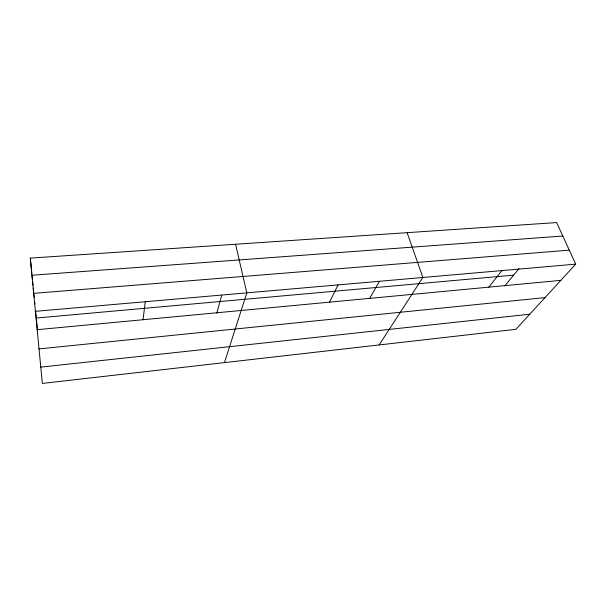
<?xml version="1.0" encoding="UTF-8"?>
<svg xmlns="http://www.w3.org/2000/svg" width="606" height="606" viewBox="0 0 606 606"><rect width="100%" height="100%" fill="white"/><g stroke="black" fill="none" stroke-linecap="round" stroke-linejoin="round"><path stroke-width="0.91" d="M143.054 319.718L145.258 301.735M216.812 313.181L221.69 295.243M224.455 362.623L246.816 292.865L235.582 244.248M329.558 302.152L338.065 284.896M369.63 298.5L379.47 281.214M379.136 344.943L422.874 277.487L407.111 232.666M488.815 287.153L501.889 270.587M504.73 285.994L518.971 268.602M575.7 264.14L515.895 329.316L42.344 383.431L30.3 258.111L556.649 222.569L575.7 264.14L35.065 311.355M40.7 367.115L529.75 314.219M38.86 348.912L544.983 297.614M36.921 329.717L560.8 280.373M36.284 318.036L513.608 275.147M33.459 293.365L569.292 250.157M31.838 275.26L562.815 236.022M30.3 258.111L31.8 273.101M31.982 274.98L32.451 279.661M32.641 281.54L33.012 285.29M33.292 288.1L33.671 291.857M33.951 294.667L34.231 297.478M34.701 302.152L34.883 304.023M35.633 311.492L37.489 330.088"/></g></svg>
